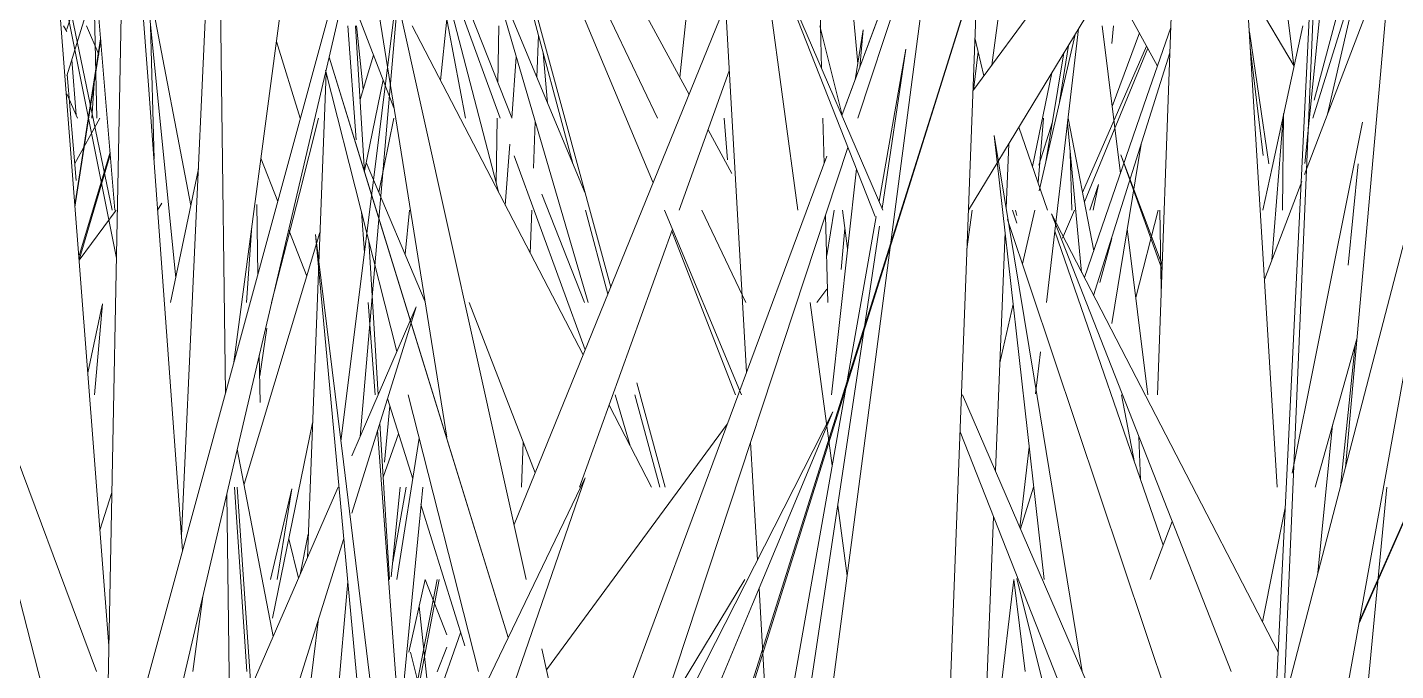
# Model space of a CAD drawing. Header units: millimetres. Extents: x -10020 to 20888, y -4665 to 12339.
# Drawn here: x 2599.88 to 2640.78, y 3072.06 to 3091.3 of the extents above; entities that cross this region are included whole.
import ezdxf

# ---------------------------------------------------------------- set-up
doc = ezdxf.new("R2010")
doc.units = ezdxf.units.MM
doc.layers.add('G-IMPT', color=8, linetype='Continuous', lineweight=9)

# ---------------------------------------------------------------- blocks, each defined once
blk = doc.blocks.new('Grass Array - 25_dwg-V22-West')
at = {"layer": 'G-IMPT'}
for p, q in [((2610.074, 3111.645), (2606.05, 3081.284)), ((2636.492, 3048.921), (2639.121, 3110.659)), ((2620.93, 3048.485), (2628.892, 3109.353)), ((2622.91, 3085.829), (2619.762, 3109.144)), ((2628.014, 3085.829), (2639.614, 3104.98)), ((2618.716, 3088.588), (2611.365, 3103.944)), ((2614.358, 3088.592), (2609.311, 3101.433)), ((2617.315, 3083.534), (2612.53, 3101.151)), ((2601.347, 3099.624), (2602.491, 3085.829)), ((2596.965, 3048), (2611.021, 3099.498)), ((2604.481, 3076.107), (2605.558, 3099.374)), ((2605.672, 3090.385), (2605.558, 3099.374)), ((2608.894, 3090.405), (2611.021, 3099.498)), ((2638.569, 3099.29), (2636.078, 3048)), ((2602.201, 3067.182), (2602.821, 3098.763)), ((2603.494, 3089.569), (2602.821, 3098.763)), ((2635.938, 3098.911), (2637.239, 3077.552)), ((2640.327, 3089.888), (2641.148, 3099.098)), ((2620.275, 3098.309), (2619.379, 3089.81)), ((2614.158, 3048), (2629.855, 3098.076)), ((2620.386, 3098.284), (2621.379, 3080.992)), ((2628.477, 3098.292), (2626.615, 3048.699)), ((2627.103, 3089.343), (2629.855, 3098.076)), ((2615.254, 3097.455), (2619.657, 3089.295)), ((2624.229, 3088.667), (2627.25, 3096.802)), ((2628.707, 3090.17), (2629.573, 3096.606)), ((2624.176, 3095.994), (2624.702, 3090.208)), ((2627.142, 3095.973), (2624.701, 3088.588)), ((2633.663, 3080.311), (2634.232, 3096.095)), ((2632.39, 3095.172), (2628.143, 3089.405)), ((2637.175, 3094.771), (2637.741, 3090.153)), ((2600.653, 3094.293), (2602.311, 3072.8)), ((2602.414, 3085.829), (2600.699, 3094.106)), ((2612.414, 3079.048), (2610, 3094.106)), ((2612.975, 3088.588), (2611.939, 3094.106)), ((2613.957, 3086.384), (2611.951, 3094.106)), ((2617.315, 3083.534), (2614.414, 3094.216)), ((2615.543, 3093.93), (2618.581, 3086.648)), ((2625.224, 3085.639), (2621.96, 3093.924)), ((2625.455, 3085.829), (2621.96, 3093.924)), ((2623.522, 3093.826), (2623.62, 3090.079)), ((2638.071, 3087.227), (2638.765, 3094.106)), ((2600.712, 3093.525), (2602.539, 3084.399)), ((2601.845, 3093.615), (2601.054, 3091.243)), ((2637.398, 3070.901), (2643.307, 3093.632)), ((2640.672, 3093.76), (2638.058, 3086.904)), ((2604.761, 3085.974), (2603.37, 3093.257)), ((2604.313, 3083.811), (2603.37, 3093.257)), ((2609.824, 3079.061), (2611.04, 3093.245)), ((2610.044, 3085.291), (2611.04, 3093.245)), ((2616.552, 3086.343), (2613.633, 3093.354)), ((2616.644, 3083.07), (2613.633, 3093.354)), ((2639.451, 3093.232), (2638.349, 3089.123)), ((2601.054, 3089.846), (2601.924, 3092.668)), ((2614.716, 3092.698), (2616.184, 3087.228)), ((2633.663, 3090.144), (2632.296, 3092.644)), ((2638.304, 3088.588), (2639.608, 3092.77)), ((2638.743, 3088.701), (2639.651, 3092.643)), ((2639.689, 3073.478), (2648.181, 3092.752)), ((2601.948, 3088.588), (2601.862, 3092.468)), ((2610.889, 3092.35), (2614.792, 3074.793)), ((2614.428, 3076.43), (2620.935, 3092.439)), ((2636.325, 3092.553), (2637.747, 3090.143)), ((2610.835, 3088.896), (2609.573, 3092.159)), ((2614.014, 3088.588), (2612.826, 3091.831)), ((2624.229, 3088.667), (2625.295, 3091.536)), ((2600.952, 3091.347), (2601.054, 3091.174)), ((2601.294, 3085.987), (2602.066, 3090.952)), ((2602.014, 3090.486), (2601.644, 3091.347)), ((2603.67, 3087.354), (2603.553, 3091.347)), ((2609.705, 3087.934), (2609.452, 3091.347)), ((2609.957, 3086.97), (2609.69, 3091.347)), ((2609.917, 3089.45), (2609.712, 3091.347)), ((2611.383, 3091.347), (2616.489, 3081.502)), ((2613.944, 3089.644), (2613.974, 3091.347)), ((2615.154, 3091.065), (2615.107, 3089.812)), ((2624.233, 3088.678), (2623.572, 3091.347)), ((2624.625, 3089.733), (2624.867, 3091.224)), ((2624.763, 3090.105), (2624.867, 3091.224)), ((2628.472, 3089.851), (2628.203, 3090.991)), ((2630.127, 3086.416), (2631.197, 3091.083)), ((2630.34, 3083.07), (2631.302, 3091.258)), ((2632.553, 3086.929), (2632.006, 3091.347)), ((2632.296, 3090.821), (2632.344, 3091.347)), ((2633.121, 3091.135), (2632.305, 3088.937)), ((2634.059, 3091.292), (2633.349, 3089.236)), ((2636.995, 3087.216), (2636.41, 3091.162)), ((2637.091, 3087.109), (2638.008, 3091.347)), ((2601.299, 3085.925), (2602.068, 3090.93)), ((2608.036, 3088.588), (2607.322, 3090.882)), ((2608.036, 3088.588), (2607.322, 3090.882)), ((2615.431, 3089.035), (2615.294, 3090.543)), ((2625.338, 3086.099), (2626.142, 3090.643)), ((2625.43, 3085.886), (2626.142, 3090.643)), ((2628.158, 3089.425), (2628.302, 3090.572)), ((2630.867, 3090.538), (2630.312, 3087.221)), ((2630.735, 3089.068), (2631.002, 3090.761)), ((2633.338, 3090.738), (2631.42, 3086.366)), ((2633.371, 3090.678), (2631.476, 3086.08)), ((2634.032, 3090.538), (2631.754, 3083.282)), ((2636.824, 3087.464), (2636.438, 3090.693)), ((2608.894, 3090.405), (2599.433, 3049.962)), ((2601.337, 3088.672), (2601.202, 3090.325)), ((2605.672, 3090.385), (2605.799, 3080.365)), ((2608.896, 3090.405), (2610.246, 3086.033)), ((2614.255, 3073.053), (2608.896, 3090.405)), ((2609.824, 3089.144), (2610.225, 3090.473)), ((2614.357, 3088.588), (2614.493, 3090.415)), ((2608.248, 3075.447), (2608.808, 3089.933)), ((2608.786, 3090.02), (2610.926, 3081.609)), ((2609.954, 3087.014), (2610.513, 3089.729)), ((2620.862, 3089.997), (2619.363, 3085.829)), ((2629.924, 3087.143), (2630.506, 3089.944)), ((2640.327, 3089.888), (2639.28, 3078.14)), ((2601.374, 3088.588), (2601.054, 3089.315)), ((2603.494, 3089.569), (2604.514, 3075.657)), ((2627.103, 3089.343), (2614.268, 3048.62)), ((2631.479, 3083.815), (2633.349, 3089.236)), ((2608.008, 3086.332), (2608.582, 3088.588)), ((2613.891, 3086.637), (2613.926, 3088.588)), ((2623.659, 3088.588), (2623.694, 3087.226)), ((2630.992, 3088.588), (2631.757, 3084.621)), ((2637.078, 3084.335), (2637.432, 3088.727)), ((2637.405, 3085.829), (2637.432, 3088.727)), ((2615.058, 3088.485), (2615.006, 3087.091)), ((2620.228, 3088.236), (2620.935, 3086.927)), ((2630.175, 3086.416), (2629.52, 3088.315)), ((2630.111, 3087.181), (2630.52, 3088.474)), ((2630.972, 3088.449), (2631.396, 3083.974)), ((2631.396, 3083.974), (2630.972, 3088.449)), ((2638.395, 3081.494), (2639.79, 3088.465)), ((2614.164, 3085.985), (2614.299, 3087.808)), ((2624.41, 3087.706), (2618.094, 3068.597)), ((2629.972, 3080.807), (2628.782, 3088.063)), ((2630.275, 3074.793), (2628.782, 3088.063)), ((2629.137, 3085.903), (2629.215, 3087.811)), ((2632.296, 3082.447), (2633.174, 3087.804)), ((2601.413, 3084.437), (2602.347, 3087.565)), ((2602.353, 3087.492), (2601.42, 3084.349)), ((2606.858, 3087.384), (2607.362, 3086.092)), ((2610.006, 3087.263), (2611.765, 3083.096)), ((2612.93, 3058.239), (2623.775, 3087.443)), ((2612.93, 3058.239), (2623.775, 3087.443)), ((2616.552, 3081.657), (2614.429, 3087.454)), ((2631.057, 3087.549), (2631.103, 3085.829)), ((2633.803, 3084.195), (2632.572, 3087.485)), ((2633.798, 3084.05), (2632.572, 3087.485)), ((2601.623, 3066.516), (2596.301, 3087.178)), ((2604.16, 3083.07), (2604.988, 3087.072)), ((2623.914, 3080.311), (2624.662, 3087.067)), ((2637.091, 3087.109), (2636.815, 3085.829)), ((2639.368, 3084.185), (2639.667, 3087.219)), ((2631.642, 3085.829), (2631.898, 3086.599)), ((2631.736, 3085.829), (2631.898, 3086.599)), ((2637.976, 3086.69), (2636.861, 3083.764)), ((2603.764, 3085.829), (2603.893, 3086.047)), ((2608.008, 3086.332), (2607.178, 3083.07)), ((2616.528, 3083.07), (2615.254, 3086.312)), ((2630.175, 3086.416), (2630.377, 3085.829)), ((2601.421, 3084.334), (2602.535, 3085.829)), ((2609.864, 3085.782), (2609.954, 3084.57)), ((2614.255, 3073.053), (2610.246, 3086.033)), ((2614.959, 3085.829), (2614.911, 3084.543)), ((2616.559, 3085.829), (2617.231, 3083.326)), ((2618.601, 3048), (2625.257, 3085.639)), ((2618.923, 3085.829), (2621.225, 3080.311)), ((2621.358, 3083.07), (2620.037, 3085.829)), ((2623.735, 3085.665), (2623.803, 3083.07)), ((2623.775, 3084.48), (2623.993, 3085.829)), ((2624.398, 3084.689), (2624.247, 3085.829)), ((2628.122, 3085.829), (2627.965, 3084.665)), ((2629.333, 3085.829), (2629.456, 3085.444)), ((2629.456, 3085.678), (2629.42, 3085.829)), ((2629.627, 3084.232), (2629.993, 3085.829)), ((2633.911, 3079.112), (2630.491, 3085.724)), ((2635.861, 3072.034), (2630.491, 3085.724)), ((2631.185, 3085.829), (2630.819, 3084.996)), ((2633.013, 3083.222), (2633.682, 3085.829)), ((2633.732, 3085.829), (2633.777, 3083.482)), ((2607.696, 3085.236), (2608.231, 3083.862)), ((2609.247, 3078.921), (2610.044, 3085.291)), ((2619.159, 3085.262), (2616.387, 3077.552)), ((2624.206, 3084.059), (2624.319, 3085.285)), ((2625, 3083.01), (2625.351, 3085.352)), ((2629.183, 3085.558), (2635.136, 3067.779)), ((2633.373, 3080.311), (2632.759, 3085.272)), ((2641.813, 3085.308), (2636.954, 3058.239)), ((2608.623, 3085.161), (2606.354, 3077.637)), ((2609.323, 3078.303), (2608.491, 3085.105)), ((2611.243, 3055.48), (2608.491, 3085.105)), ((2610.363, 3080.311), (2610.081, 3084.929)), ((2619.14, 3085.207), (2621.051, 3080.311)), ((2628.816, 3078.044), (2629.107, 3085.178)), ((2630.591, 3085.209), (2633.83, 3075.816)), ((2631.939, 3083.674), (2632.296, 3084.984)), ((2644.669, 3084.798), (2639.703, 3073.552)), ((2623.775, 3083.473), (2623.478, 3083.07)), ((2601.681, 3080.966), (2602.114, 3082.991)), ((2601.681, 3080.966), (2602.114, 3082.991)), ((2602.118, 3083.036), (2601.886, 3080.311)), ((2609.573, 3076.776), (2611.504, 3082.943)), ((2609.824, 3079.061), (2611.504, 3082.943)), ((2610.065, 3083.07), (2610.27, 3080.311)), ((2615.057, 3077.979), (2613.088, 3083.07)), ((2625, 3083.01), (2619.763, 3048)), ((2623.941, 3078.195), (2623.283, 3083.07)), ((2629.35, 3083.021), (2628.947, 3081.264)), ((2639.623, 3081.984), (2638.373, 3077.552)), ((2630.019, 3080.344), (2630.167, 3081.598)), ((2639.131, 3077.567), (2639.573, 3081.807)), ((2638.395, 3081.494), (2637.689, 3077.965)), ((2629.972, 3080.807), (2631.411, 3072.034)), ((2611.257, 3080.311), (2613.363, 3072.034)), ((2617.899, 3078.784), (2617.452, 3080.311)), ((2618.04, 3080.311), (2618.78, 3077.552)), ((2618.94, 3077.552), (2618.094, 3080.666)), ((2618.94, 3077.552), (2618.094, 3080.666)), ((2634.442, 3065.012), (2627.837, 3080.311)), ((2632.587, 3080.311), (2632.976, 3078.292)), ((2598.872, 3080.273), (2601.941, 3072.034)), ((2611.396, 3077.798), (2610.647, 3080.205)), ((2611.396, 3077.798), (2610.647, 3080.205)), ((2617.268, 3080.001), (2618.538, 3077.552)), ((2609.573, 3051.565), (2623.961, 3079.806)), ((2621.559, 3074.049), (2623.961, 3079.806)), ((2607.202, 3073.632), (2608.403, 3079.475)), ((2610.348, 3079.252), (2611.088, 3069.275)), ((2610.7, 3074.793), (2610.415, 3079.464)), ((2610.513, 3077.846), (2610.976, 3079.147)), ((2620.801, 3079.436), (2615.392, 3072.091)), ((2627.76, 3079.203), (2634.933, 3060.998)), ((2633.911, 3079.112), (2637.273, 3072.612)), ((2638.46, 3074.988), (2638.897, 3079.41)), ((2606.153, 3078.689), (2607.223, 3073.088)), ((2609.824, 3079.061), (2609.573, 3078.488)), ((2610.921, 3074.793), (2611.588, 3079.01)), ((2614.702, 3078.899), (2614.651, 3077.552)), ((2621.499, 3078.9), (2621.702, 3075.371)), ((2629.549, 3076.346), (2629.831, 3078.744)), ((2633.158, 3077.765), (2633.102, 3079.068)), ((2609.323, 3078.303), (2612.009, 3056.346)), ((2606.438, 3072.034), (2606.073, 3077.552)), ((2606.153, 3077.552), (2607.427, 3058.874)), ((2607.14, 3074.793), (2607.785, 3077.499)), ((2607.344, 3074.793), (2607.785, 3077.499)), ((2609.164, 3077.552), (2608.844, 3076.819)), ((2611.107, 3066.516), (2616.555, 3077.83)), ((2611.65, 3077.03), (2611.701, 3077.552)), ((2614.663, 3072.34), (2616.555, 3077.83)), ((2629.956, 3077.552), (2629.565, 3076.308)), ((2639.2, 3063.757), (2640.516, 3077.552)), ((2602.044, 3076.266), (2602.401, 3077.392)), ((2605.837, 3077.339), (2605.94, 3069.275)), ((2608.844, 3076.819), (2605.567, 3069.275)), ((2611.65, 3077.03), (2611.006, 3070.376)), ((2612.952, 3072.8), (2611.635, 3077.03)), ((2612.952, 3072.8), (2611.635, 3077.03)), ((2624.385, 3074.901), (2624.102, 3077.003)), ((2627.689, 3050.434), (2628.76, 3076.666)), ((2637.483, 3076.933), (2636.801, 3073.524)), ((2634.1, 3076.524), (2633.44, 3074.793)), ((2606.808, 3067.943), (2609.335, 3076.015)), ((2609.455, 3074.731), (2608.284, 3060.998)), ((2611.082, 3069.357), (2612.124, 3074.793)), ((2612.183, 3074.793), (2611.139, 3069.275)), ((2611.285, 3072.612), (2611.764, 3074.793)), ((2611.767, 3074.793), (2612.414, 3073.133)), ((2618.715, 3070.476), (2621.33, 3074.793)), ((2628.393, 3066.516), (2629.366, 3074.793)), ((2630.839, 3069.275), (2629.456, 3074.822)), ((2605.121, 3074.275), (2604.824, 3072.034)), ((2621.752, 3074.511), (2622.129, 3067.948)), ((2621.559, 3074.049), (2610.687, 3048)), ((2611.944, 3070.69), (2611.587, 3073.987)), ((2607.184, 3062.432), (2608.583, 3073.613)), ((2611.868, 3070.476), (2612.83, 3073.192)), ((2611.328, 3072.612), (2611.922, 3070.264)), ((2615.254, 3072.715), (2616.396, 3067.574)), ((2614.663, 3072.34), (2611.26, 3062.467))]:
    blk.add_line(p, q, dxfattribs=at)
blk = doc.blocks.new('Grass Array - Grass Array-V25-West')
blk.add_blockref('Grass Array - 25_dwg-V22-West', (0, 0))
blk = doc.blocks.new('Grass Array - 25_dwg-V39-West')
at = {"layer": 'G-IMPT'}
for p, q in [((2612.414, 3091.546), (2612.231, 3089.711)), ((2601.333, 3086.721), (2601.069, 3089.894)), ((2601.879, 3089.778), (2601.802, 3088.588)), ((2602.039, 3088.588), (2601.29, 3087.233)), ((2610.38, 3086.376), (2610.835, 3088.588)), ((2620.71, 3088.588), (2620.806, 3087.337)), ((2630.092, 3086.657), (2630.257, 3088.588)), ((2606.769, 3083.918), (2606.733, 3085.998)), ((2611.297, 3085.829), (2611.167, 3084.513)), ((2606.423, 3083.07), (2606.591, 3085.365)), ((2606.821, 3080.883), (2607.033, 3082.305)), ((2606.834, 3080.078), (2606.81, 3081.498)), ((2610.717, 3079.98), (2610.55, 3078.295)), ((2611.023, 3077.552), (2610.756, 3074.872)), ((2611.202, 3077.552), (2610.799, 3075.307)), ((2607.981, 3074.832), (2607.69, 3076.007)), ((2608.028, 3074.939), (2608.275, 3076.141)), ((2629.369, 3074.793), (2629.707, 3072.034)), ((2612.13, 3072.031), (2612.414, 3072.765))]:
    blk.add_line(p, q, dxfattribs=at)
blk = doc.blocks.new('Grass Array - Grass Array-V40-West')
blk.add_blockref('Grass Array - 25_dwg-V39-West', (0, 0))

msp = doc.modelspace()

# ---------------------------------------------------------------- block references
for name in ['Grass Array - Grass Array-V25-West', 'Grass Array - Grass Array-V40-West']:
    msp.add_blockref(name, (0, 0))

doc.saveas('drawing.dxf')
